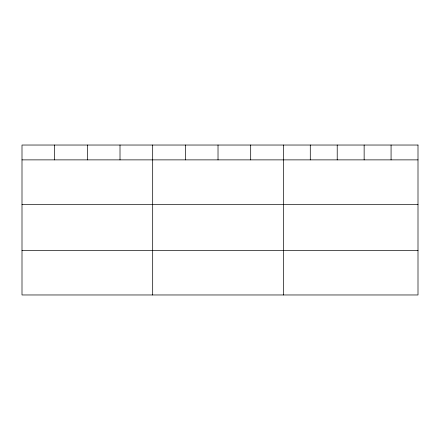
<?xml version="1.0" encoding="UTF-8"?>
<svg xmlns="http://www.w3.org/2000/svg" width="440" height="440" viewBox="0 0 440 440"><rect width="100%" height="100%" fill="white"/><g stroke="black" fill="none" stroke-linecap="round" stroke-linejoin="round"><path stroke-width="0.66" d="M22 159.874L418 159.874M22 204.457L418 204.457M22 250.388L418 250.388M391.072 145.035L391.072 159.874M364.144 145.035L364.144 159.874M337.216 145.035L337.216 159.874M310.288 145.035L310.288 159.874M283.36 145.035L283.36 294.965M250.69 145.035L250.69 159.874M218.02 145.035L218.02 159.874M185.35 145.035L185.35 159.874M152.68 145.035L152.68 294.965M120.01 145.035L120.01 159.874M87.34 145.035L87.34 159.874M54.67 145.035L54.67 159.874M418 145.035L22 145.035L22 294.965L418 294.965L418 145.035"/></g></svg>
